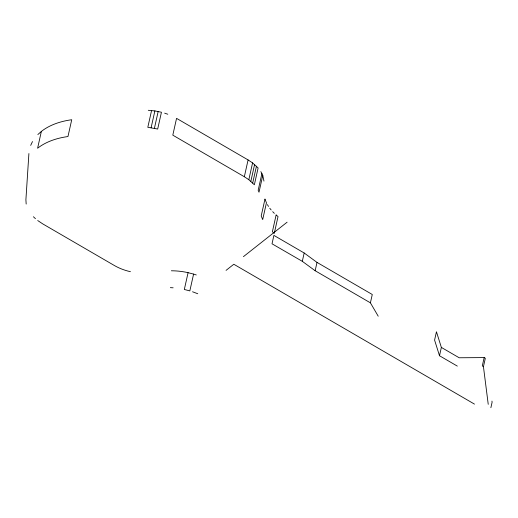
<?xml version="1.0" encoding="UTF-8"?>
<svg xmlns="http://www.w3.org/2000/svg" width="518" height="518" viewBox="0 0 518 518"><rect width="100%" height="100%" fill="white"/><g stroke="black" fill="none" stroke-linecap="round" stroke-linejoin="round"><path stroke-width="0.78" d="M28.904 153.542L25.9 199.78L26.178 204.053M41.356 131.43L37.6 148.239A70.856 44.205 12.6 0 1 67.968 136.545L71.73 119.736A70.856 44.205 12.6 0 0 41.356 131.43L37.846 134.55M151.573 110.509L147.811 127.311L157.686 129.04L161.441 112.238L154.876 110.91L148.284 110.289M151.12 127.713L154.876 110.91M154.416 128.289L158.171 111.487M188.086 272.669L184.33 289.471L189.834 290.902L193.59 274.1L188.086 272.669A50.207 31.32 12.6 0 0 171.348 270.784M244.334 176.735L248.09 159.926L176.56 118.357L172.805 135.159L244.334 176.735L248.828 179.701L254.357 184.764L258.113 167.961L252.583 162.898L248.09 159.926M248.828 179.701L252.583 162.898M250.848 181.319L254.603 164.51M252.693 183.009L256.449 166.207M261.92 173.504L258.165 190.307L259.006 192.21L262.762 175.401L260.858 171.62M302.311 261.325L304.176 252.991L273.892 235.392L272.015 243.797L302.311 261.325L315.145 270.733L370.409 302.836L378.218 316.207M315.145 270.733L317.01 262.399L304.176 252.991M370.409 302.836L372.274 294.496L317.01 262.399M439.504 355.749L441.362 347.416L436.447 331.76L434.583 340.093L439.504 355.749L457.323 366.109M441.362 347.416L459.181 357.77L484.162 357.588L482.303 365.928L483.443 366.666L488.234 404.331M483.443 366.666L485.321 358.262L484.162 357.588M490.876 407.711L492.1 402.24L491.958 401.1M30.685 145.396L32.492 141.563M226.062 270.37L233.812 264.251L474.488 404.124M243.421 256.663L287.114 222.183M170.351 287.645L173.135 287.807M193.59 274.1L196.283 274.954M164.659 113.157L167.8 114.232M192.528 291.764L197.766 293.745M37.717 220.538L42.806 223.925L114.336 265.494A37.587 23.452 12.6 0 0 130.445 271.697M33.405 216.744L35.457 218.687M272.682 211.674L274.339 213.351M269.761 208.21L271.154 209.958M267.398 204.623L268.505 206.429M262.762 175.401L263.96 181.106M264.97 199.132L261.214 215.935L262.684 219.606L266.44 202.803L264.97 199.132M276.126 214.976L272.371 231.779L274.275 233.359L278.03 216.556L276.126 214.976"/></g></svg>
